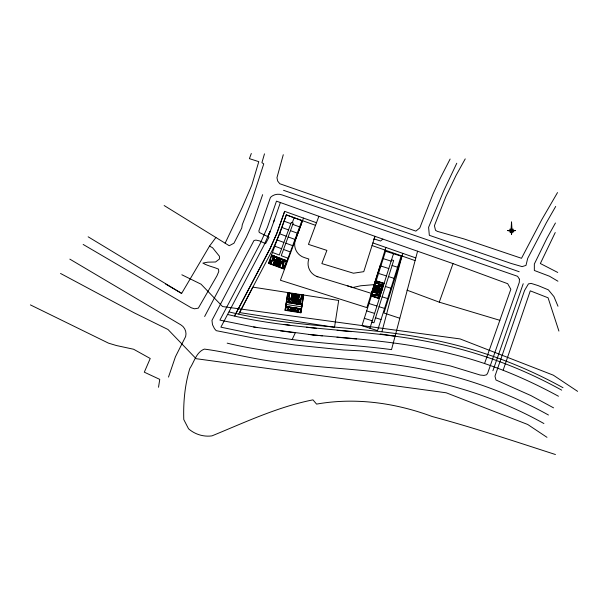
<?xml version="1.0" encoding="UTF-8"?>
<svg xmlns="http://www.w3.org/2000/svg" width="608" height="608" viewBox="0 0 608 608"><rect width="100%" height="100%" fill="white"/><g stroke="black" fill="none" stroke-linecap="round" stroke-linejoin="round"><path stroke-width="0.91" d="M512.415 231.078L515.386 230.599L512.415 230.113L512.134 230.599L513.038 232.043L511.548 231.2L510.066 229.132L511.541 229.991L512.985 229.14L512.149 230.592L511.548 230.599L510.94 230.592L510.066 229.132M511.062 229.71L511.541 222.034L512.027 229.71M291.711 299.66L291.072 299.349M295.017 300.694L294.34 300.322M285.068 310.338L286.292 302.45L302.13 304.904L300.907 312.793L285.068 310.338L287.804 292.554L286.338 301.963M289.583 300.838L289.758 300.474M297.137 311.319L295.724 311.228M300.907 312.793L303.643 295.009L302.184 304.426M285.844 306.402L286.452 302.472M286.087 306.44L285.54 309.989L287.584 310.308L288.139 306.759M286.748 302.032L288.215 292.615M286.14 306.455L285.98 307.808A1.239 1.239 0 0 0 287.333 306.766L288.108 306.964M287.607 296.78L287.789 295.8A0.912 0.912 0 0 1 288.511 296.833L289.264 297.038L289.849 293.284M288.519 296.924L289.051 293.725L288.063 293.573M287.941 302.7L287.979 302.579A1.239 1.239 0 0 0 287.006 301.18L286.816 302.396M288.283 302.062L288.876 298.254M289.066 297.008L289.188 297.031A1.239 1.239 0 0 1 290.221 298.414L290.214 298.475M289.712 292.851L289.127 296.848L288.549 296.765M288.99 298.323L290.229 298.414M288.808 302.282L289.408 298.391M298.65 308.461L298.11 311.942L287.994 310.369L288.534 306.888M289.218 302.343L289.758 298.862L299.866 300.436L299.28 304.395M288.724 307.496L288.336 309.761L291.095 310.186L291.544 307.716L288.625 307.26M289.408 302.024L292.372 302.48M289.583 301.826L289.902 299.546L292.661 299.98L292.334 302.465M290.274 301.91L289.644 301.591M292.045 299.767L290.632 299.463L292.144 299.562M289.043 310.27L290.502 310.285M289.408 307.625L288.716 307.739M289.431 307.481L289.56 306.941M290.16 303.088L289.195 302.617L299.82 300.914M291.247 298.672L292.03 293.626M292.076 295.868L292.41 293.687M292.007 298.794L292.349 296.613M292.456 295.929L292.79 293.748M288.998 310.186L290.449 310.209M290.928 307.154L290.89 307.701L291.559 307.884M291.566 303.308L293.573 303.301M292.395 298.855L292.752 296.537M292.813 296.126L293.178 293.801M292.775 298.916L293.132 296.59M293.2 296.18L293.558 293.862M293.155 298.969L293.52 296.651M293.58 296.24L293.938 293.922M292.091 308.013L291.703 310.285L294.462 310.711L294.91 308.241M292.045 307.884L294.88 308.4M292.896 302.83L293.216 300.557L295.974 300.983L295.648 303.476M293.542 299.03L293.9 296.712M293.96 296.301L294.325 293.983M293.922 299.09L294.28 296.772M294.348 296.362L294.705 294.044M293.846 310.946L292.304 310.551L293.892 310.84M293.869 300.481L295.48 300.603M292.889 307.458L292.798 307.998L291.962 307.944M293.565 303.058L293.527 303.612M293.588 302.913L292.957 302.594M294.302 299.151L294.66 296.833M294.728 296.423L295.085 294.097M294.682 299.212L295.047 296.886M295.108 296.476L295.465 294.158M295.07 299.265L295.427 296.947M295.488 296.537L295.853 294.219M295.45 299.326L295.807 297.008M295.876 296.598L296.233 294.28M294.226 308.37L294.72 308.674L294.416 310.65M294.325 307.716L294.249 308.226L294.956 308.233M295.017 303.286L294.926 303.833M295.04 303.141L295.602 303.004L295.906 301.028L293.246 300.595M295.83 299.387L296.195 297.069M296.256 296.658L296.613 294.34M296.21 299.448L296.575 297.13M296.636 296.719L297 294.394M294.796 309.366L294.599 309.822M295.891 302.366L295.929 302.039M296.598 299.508L296.955 297.183M297.016 296.772L297.38 294.454M295.458 308.537L295.07 310.802L297.829 311.235L298.292 308.925L297.654 308.195M296.263 303.354L296.582 301.074L299.341 301.507L299.014 303.992L296.119 303.384M296.978 299.562L297.335 297.244M297.403 296.833L297.76 294.515M297.358 299.622L297.722 297.304M297.783 296.894L298.14 294.576M297.236 311.326L295.815 311.038M296.142 308.666L295.45 308.78M296.164 308.522L296.248 307.975M296.955 303.438L296.324 303.118M296.886 304.137L294.933 303.514M297.403 300.8L298.885 301.089M297.563 301.074L298.475 301.036M297.745 299.683L298.08 297.502M298.186 296.818L298.528 294.637M297.662 301.127L298.422 300.99M298.125 299.744L298.46 297.555M298.505 299.805L299.288 294.751M298.642 301.241L297.434 300.876M297.593 308.894L298.087 309.191M298.292 304.35L298.384 303.81M298.406 303.658L298.969 303.529M297.798 311.19L298.148 308.955M298.954 303.772L299.296 301.53L296.613 301.12M299.47 299.911L299.478 299.85A1.239 1.239 0 0 1 300.884 298.878L301.644 298.961L302.1 295.746L303.088 295.898M298.171 309.89L298.034 310.202M299.113 302.959L299.288 302.556M299.068 308.454L298.52 312.003L300.565 312.322L301.112 308.773M299.676 304.524L300.291 300.565L300.838 300.656L300.253 304.403M300.686 300.139L299.478 299.85M300.945 298.908L301.469 295.093M300.816 300.162L288.868 298.308M301.735 294.713L301.082 298.703L301.629 298.794M300.869 310.118L300.808 310.11A1.239 1.239 0 0 1 299.835 308.704L299.82 308.575M301.644 298.961L301.652 298.87A0.912 0.912 0 0 1 302.647 298.102L302.518 299.098M301.667 304.836L303.232 294.948M301.971 304.882L301.363 308.811L285.684 306.379M158.521 387.258L159.76 379.377L144.309 372.187L150.222 358.492L133.616 349.25L116.364 345.519L108.498 343.148L30.4 304.897M511.062 231.481L511.548 234.452L512.027 231.481M295.055 300.489L294.318 300.39M382.022 331.345L401.956 256.052M417.574 251.218L391.529 349.63C357.025 344.987 322.096 343.832 287.599 338.884L253.544 333.982L220.879 327.165L263.925 245.336L270.879 229.74L273.494 222.437M283.275 154.713L276.952 177.711L277.704 181.1L279.786 183.738L415.864 231.108L419.794 227.932L433.116 193.754L440.428 177.946L450.11 159.045M264.488 153.847L261.904 162.67L263.758 163.879L251.97 200.26L242.318 224.55L241.764 227.985L233.943 243.23L229.224 245.723L164.145 205.534M168.492 377.082L175.438 356.752L185.638 336.574A10.45 10.45 0 0 0 180.819 324.832L69.829 259.137M380.6 264.229L374.148 284.635L360.711 285.775L352.868 287.478L316.912 276.518M313.105 334.962L254.744 327.18L219.906 320.112L260.201 243.519L267.406 227.354L276.473 201.142L374.969 236.33L363.774 271.662L353.453 273.22L321.852 263.583L326.891 250.39L308.454 244.378L318.888 216.266M385.905 247.471L366.875 307.618L280.417 280.258L303.476 218.09M371.632 295.769L371.936 294.812L374.498 295.655M376.223 281.268L375.919 282.226L378.488 283.032L378.305 283.731A1.239 1.239 0 0 0 379.058 285.266L379.491 284.042M374.338 292.501L376.489 285.479M373.251 296.248L373.266 296.21A0.912 0.912 0 0 1 374.399 295.655L374.718 294.941M374.399 292.524L376.618 285.517M374.665 292.608L376.945 285.623M374.794 292.646L377.013 285.638M374.399 295.655L374.513 295.047L371.579 294.12M378.769 282.15L377.819 281.831A0.912 0.912 0 0 0 378.412 282.978L378.161 283.518L375.227 282.583M376.23 294.196L375.911 295.526L376.23 294.196A1.239 1.239 0 0 0 374.733 295.024L374.665 295.131M379.05 285.266L379.521 284.118M376.238 295.632L376.405 295.108M379.772 284.567L379.939 284.042M380.22 295.769L376.732 294.774L379.818 285.015L383.177 286.079M377.287 293.877L377.819 292.509M379.909 286.102L379.407 287.493M377.576 293.664L377.819 292.896M377.887 292.661L377.454 293.998M378.404 290.784L378.822 289.21M378.602 290.419L378.632 289.606M379.635 287.174L379.666 286.353M379.802 295.594L377.431 294.736L378.275 292.076L380.707 292.737L379.757 295.731M381.246 290.062L381.733 289.484L380.828 292.349L378.457 291.49L379.301 288.83L381.482 289.552M382.842 285.973L381.854 289.104L379.483 288.238L380.327 285.578L382.508 286.307M380.198 289.112L380.684 289.218M381.186 285.851L381.71 285.973M381.474 285.106L381.642 284.582M379.673 292.516L379.263 292.25M379.407 295.298L379.818 294.728M380.213 292.744L380.266 293.322M380.433 292.045L380.844 291.483M381.239 289.499L381.292 290.077M381.459 288.8L381.87 288.23M382.272 286.254L382.318 286.824L382.759 286.239M379.544 295.435L379.757 294.705M380.22 293.307L380.41 292.714M380.578 292.19L380.79 291.46M381.604 288.944L381.816 288.215M379.635 295.541L380.54 292.684M380.669 292.296L381.573 289.438M382.599 286.186L381.854 289.096M379.726 295.496L380.182 294.842M380.638 292.782L380.631 293.436M380.76 292.25L381.026 291.536M381.474 290.13L381.619 289.522M381.786 289.005L382.06 288.291M382.645 286.277L382.683 286.946M379.833 296.187L379.802 296.978M383.169 285.638L383.595 284.977M379.278 298.186L378.13 297.715A1.239 1.239 0 0 1 379.666 296.97M380.395 294.857L379.962 296.233L376.208 295.04M381.421 291.612L380.616 293.482M381.839 290.297L382.447 288.367M382.865 287.052L383.298 285.684L379.544 284.498M383.473 284.939L383.549 284.909A1.239 1.239 0 0 1 382.66 283.412L383.975 283.784L375.698 281.109L371.108 295.602L379.415 298.171M369.915 328.221L393.482 253.734M402.815 253.376L383.944 313.021L399.722 318.227M373.935 239.537L374.969 236.33L453.013 263.598L507.695 283.708L510.834 289.271L484.576 363.493M503.181 370.128L530.282 290.844L548.074 297.798L558.912 331.079M262.641 194.659L253.247 221.814L246.536 236.869L204.638 316.51M273.448 222.543L280.387 202.494M284.635 211.348L277.301 232.294L270.142 248.36L234.597 315.917L269.944 248.93L276.359 234.574L284.658 211.356L316.487 222.741M273.478 222.475L274.588 219.252M492.906 370.743L523.214 283.716M407.018 290.168L439.257 302.161L453.013 263.598M302.518 220.681L295.503 239.582M251.317 153.474L249.409 158.642L258.788 161.66L251.78 185.25L242.235 207.343L225.135 243.2M271.951 255.223L268.979 263.104L283.776 268.569L286.695 260.665M269.808 261.022L270.165 260.186M271.457 256.492L271.852 255.322M271.039 260.406L270.978 260.482A0.912 0.912 0 0 1 269.853 261.037M273.076 255.641L273.053 255.694A1.239 1.239 0 0 1 271.518 256.515M273.395 255.755L274.033 256.211M273.516 256.021L272.202 259.586L283.617 263.796L284.932 260.232M270.704 263.743L271.898 260.809M272.316 259.684L273.539 260.118M270.856 263.804L272.392 259.654M272.718 259.776L274.109 256.021M284.194 259.7L282.849 263.074L273.25 259.532L274.474 256.226M274.064 258.073L274.337 257.701M274.352 256.553L277.43 257.686L276.458 260.019L273.836 259.046L274.672 256.903M274.641 256.766L277.43 257.686M275.66 259.973L274.269 259.601L275.584 260.042M275.181 257.116L274.603 257.138M275.234 256.979L275.424 256.462M272.931 264.564L274.466 260.422M273.296 264.7L273.965 262.884M274.155 262.367L274.824 260.551M273.661 264.83L274.33 263.021M274.52 262.504L275.188 260.688M276.61 257.488L276.8 256.971M274.018 264.966L274.74 263.021M274.831 262.762L275.553 260.824M274.383 265.103L275.105 263.158M275.196 262.899L275.91 260.954M276.427 259.943L277.119 258.066M274.748 265.232L275.462 263.294M275.561 263.036L276.275 261.09M275.112 265.369L275.827 263.424M275.926 263.165L276.64 261.22M277.864 258.081L277.035 260.232L279.65 261.197L280.577 258.856M275.47 265.506L276.192 263.56M276.283 263.302L277.005 261.356M278.867 261.258L277.468 260.779L278.791 261.037M278.373 258.301L277.795 258.316M278.426 258.157L278.624 257.64M275.834 265.635L276.549 263.69M276.648 263.431L277.362 261.493M276.199 265.772L276.914 263.826M277.012 263.568L277.727 261.622M292.288 222.733L294.12 217.763M276.564 265.901L277.278 263.963M277.37 263.705L278.092 261.759M278.601 260.931L277.788 260.862M276.921 266.038L277.643 264.092M277.734 263.834L278.456 261.888M279.756 258.81L280.303 259.244L279.619 261.121L277.081 260.209M279.809 258.666L279.954 258.134M277.286 266.175L278 264.229M278.099 263.971L278.814 262.025M277.651 266.304L278.365 264.366M278.464 264.1L279.178 262.162M278.008 266.441L278.73 264.495M278.821 264.237L279.543 262.291M278.373 266.57L279.095 264.632M279.186 264.374L279.9 262.428M281.056 259.259L280.227 261.41L282.849 262.375L283.776 260.042M278.738 266.707L279.452 264.761M279.551 264.503L280.265 262.565M282.135 262.481L280.653 261.957L282.097 262.42M281.572 259.479L280.995 259.494M279.102 266.844L279.771 265.027M279.961 264.51L280.63 262.694M279.46 266.973L280.128 265.164M280.326 264.64L280.995 262.831M279.824 267.11L281.352 262.96M283.001 259.844L283.191 259.327M282.051 267.93L283.123 264.951A1.239 1.239 0 0 1 282.302 263.416L282.325 263.363M283.609 260.201L282.826 262.329L280.273 261.387M283.822 260.049L280.942 259.168M283.1 263.606L284.46 259.912L283.115 259.418M281.899 267.877L283.503 263.75M285.198 260.11L284.415 260.042M283.024 264.83L283.731 265.088L282.766 267.604L283.974 268.052M285.494 260.292L285.494 260.292A1.239 1.239 0 0 0 286.132 261.911L286.642 260.65M284.901 265.521L284.529 266.456A0.912 0.912 0 0 1 283.989 265.286L284.035 265.202M295.222 240.426L301.074 224.565M268.105 236.018L270.051 231.633L267.832 236.634M275.264 259.966L274.588 259.684M292.19 339.431L295.306 332.85L280.349 330.866M456.775 163.24L443.901 190.418L428.602 227.308L429.332 235.311L511.176 263.462L522.105 266.616L525.988 265.407L527.691 258.37L546.387 222.695L555.697 206.439M555.233 232.545L540.345 263.515L557.749 272.46M238.746 313.964L272.627 249.569L279.87 233.312L286.33 214.89L315.552 225.34M291.414 297.586L291.969 296.552L291.627 298.733L291.414 297.586L298.672 298.71M299.121 295.845L298.566 296.879L298.908 294.69L299.121 295.845L291.863 294.72M465.234 158.878L456.053 175.4L445.801 196.749L435.214 223.607L434.439 225.743L435.503 230.295L437.35 231.359L464.026 238.921L521.504 258.294L541.781 219.655L557.513 192.569M555.438 222.999L547.002 238.138L534.341 264.009L534.341 270.476L549.495 276.23L557.931 281.208M165.627 284.058L181.64 293.406L209.532 246.096L215.908 237.5M376.732 294.774L382.979 286.018L379.886 295.769L379.818 285.015M290.654 299.334L292.182 299.653M295.465 300.686L293.96 300.519M512.985 229.14L510.082 232.074L510.94 230.599L510.652 231.07L507.68 230.592L510.652 230.105M382.85 239.088L380.585 241.019L374.125 238.921M378.822 289.279L378.457 290.685M511.556 231.184L510.112 232.036L511.556 230.584L513.038 232.043L512.149 230.592M379.795 286.034L379.346 287.531M287.994 310.369L298.612 308.666L297.608 308.507M507.68 230.592L515.379 230.592M273.25 259.532L283.997 259.966L274.398 256.424L282.849 263.074M337.007 337.25L356.6 338.99M337.121 330.326L351.363 331.649M313.014 334.955C359.913 339.203 407.185 342.198 452.899 354.335C489.873 363.31 525.099 378.085 558.456 396.234M309.084 334.491L322.445 335.852M306.485 327.226L316.244 328.328M292.934 301.576L292.972 301.857M283.982 324.414L289.864 325.242M380.144 333.944L395.04 336.148M288.146 293.026L303.172 295.351M291.688 295.807L298.954 296.94L291.673 295.944M291.604 296.354L298.862 297.479M291.597 296.423L298.855 297.548M291.582 296.491L298.847 297.616M288.83 298.513L289.378 298.596M300.253 300.808L300.8 300.892M289.932 299.592L292.615 300.01L292.288 302.001L291.726 302.138L292.349 302.184M292.516 300.907L292.433 301.431M299.98 302.564L300.527 302.647M296.377 302.1L296.362 302.495M301.895 303.491L301.834 303.483A1.239 1.239 0 0 0 300.481 304.524L299.706 304.319M289.53 301.75L290.282 301.849M289.271 302.001L299.379 303.567M292.836 302.799L295.655 303.232M299.022 303.757L296.088 303.544L299.334 304.053M298.3 304.03L299.311 304.19M287.979 302.579L288.777 302.624M286.148 304.441L301.667 306.85M285.654 306.546L301.5 309.001M289.514 307.253L288.504 307.093L298.11 311.942M290.875 307.466L292.881 307.777M294.242 307.99L296.24 308.294M299.037 308.659L299.782 308.78M288.481 307.23L298.596 308.803M288.595 307.42L289.438 307.435M296.172 308.476L295.328 308.469L298.247 308.925M288.678 307.572L289.4 307.686M291.437 308.005L290.852 307.914L291.361 308.15M292.045 308.096L292.767 308.21L292.083 308.264M294.219 308.431L294.804 308.522M295.412 308.621L296.126 308.727M297.586 308.955L298.171 309.046M288.557 308.34L288.481 308.834M291.802 308.948L291.848 309.358M295.169 309.472L295.214 309.875M291.331 308.955L291.24 309.297M253.642 326.952L257.602 327.59M229.186 311.965C295.716 328.244 364.937 325.782 431.84 339.576C477.759 348.749 522.052 365.005 563 387.706M227.567 314.45C294.432 330.927 364.017 328.472 431.277 342.274C476.946 351.401 520.98 367.574 561.708 390.146M227.172 343.148C292.342 358.758 360.058 356.562 425.57 369.869C468.608 378.45 510.097 393.71 548.454 415.006M439.257 302.161L499.852 320.317M391.552 259.821L393.665 260.482L373.943 322.802L371.838 322.134M383.215 258.628L391.142 261.136M392.076 265.506L397.586 267.246M380.874 266.03L388.793 268.538M378.533 273.433L386.452 275.933M388.565 276.602L394.075 278.35M375.425 280.584L384.112 283.336M384.051 283.533L375.493 280.828L370.781 295.716L379.339 298.422M383.336 285.114L379.711 283.966L376.04 295.572L379.666 296.712M375.174 282.743L378.305 283.731M385.434 286.49L390.952 288.23M374.513 284.848L378.989 286.269M374.391 285.22L376.367 285.844M376.762 285.973L378.868 286.634M374.277 285.585L376.253 286.216M376.648 286.338L378.754 287.006M382.014 288.276L382.554 288.397M374.163 285.958L376.268 286.626M376.527 286.71L378.64 287.371M374.042 286.322L376.147 286.991M376.413 287.075L378.518 287.744M379.529 288.215L381.687 288.899M373.928 286.695L376.033 287.364M376.299 287.447L378.404 288.108M373.814 287.06L375.919 287.728M376.177 287.812L378.29 288.481M373.692 287.432L375.797 288.101M376.063 288.184L378.168 288.846M381.429 290.122L381.953 290.29M375.949 288.549L378.054 289.218M373.578 287.797L375.554 288.428M373.464 288.169L375.569 288.838M375.828 288.922L377.94 289.583M373.342 288.534L375.448 289.203M375.714 289.286L377.819 289.955M373.228 288.906L375.334 289.575M375.6 289.659L377.705 290.32M380.988 291.528L381.528 291.65M373.107 289.271L375.22 289.94M375.478 290.024L377.583 290.692M372.993 289.644L375.098 290.312M375.364 290.396L377.469 291.057M378.503 291.468L380.661 292.152M372.879 290.008L374.984 290.677M375.25 290.761L377.355 291.43M372.757 290.381L374.87 291.05M375.128 291.133L377.234 291.794M378.298 292.121L380.456 292.798M372.643 290.746L374.748 291.414M375.014 291.498L377.12 292.167M372.529 291.118L374.634 291.787M374.9 291.87L377.006 292.532M372.408 291.483L374.52 292.152M374.779 292.235L376.884 292.904M372.294 291.855L376.77 293.269M377.477 294.713L379.635 295.397M347.502 285.844L371.374 293.39M382.158 296.841L387.676 298.581M371.625 293.96L374.733 295.024M370.591 295.868L379.278 298.619M369.01 303.514L376.937 306.022M379.042 306.683L384.56 308.431M366.67 310.908L374.596 313.416M375.531 317.786L381.049 319.527M364.321 318.311L372.256 320.819M555.454 454.526C514.52 441.286 473.7 427.652 432.121 416.51C395.496 402.861 355.285 397.237 316.586 404.107L312.96 399.859C277.727 406.858 245.001 422.324 211.956 435.875C203.581 437.053 194.902 434.363 188.548 428.8L183.783 419.558C183.228 402.268 184.809 384.993 189.848 368.395C194.302 361.859 196.209 352.154 204.364 349.098C231.086 352.617 257.404 360.483 284.468 362.71C324.178 368.456 364.466 368.972 404.031 375.736C452.968 383.602 500.62 399.266 543.909 423.533M475.213 256.287L283.533 190.312M415.766 257.898L372.871 242.911M415.036 260.574L372.035 245.541M475.266 256.302L519.194 271.746M284.02 221.152L290.837 223.668M292.775 224.382L299.592 226.898M281.709 227.415L288.526 229.93M290.464 230.645L297.282 233.16M279.399 233.677L286.216 236.193M288.154 236.915L294.971 239.43M277.088 239.94L283.906 242.455M285.844 243.177L292.661 245.693M274.77 246.21L281.588 248.718M283.533 249.44L290.35 251.955M272.46 252.472L279.277 254.988L291.316 222.368L293.254 223.09L281.223 255.702L288.04 258.218M271.51 255.064L287.082 260.809M274.086 256.082L275.424 256.584M276.724 257.062L278.624 257.762M279.916 258.24L281.816 258.94M283.951 260.095L281.002 259.016L281.55 259.532M274.58 256.948L275.158 257.176M277.256 257.936L276.541 257.686L277.111 258.066M277.795 258.081L278.35 258.354M279.733 258.864L280.47 259.069M283.647 260.292L282.933 260.042L283.503 260.422M277.461 258.947L277.347 259.38M280.577 260.125L280.539 260.558M272.901 257.693L273.418 257.883M273.881 259.031L276.435 259.973M280.98 262.04L281.74 262.322M272.285 259.358L272.802 259.555M283.168 263.408L283.685 263.606M282.302 263.416L283.594 263.849M271.981 260.756L271.305 260.505L270.378 263.036L269.169 262.588M271.837 260.794L271.951 260.847A1.239 1.239 0 0 0 273.516 260.178M271.244 260.657L271.768 260.855M283.123 265.042L283.67 265.248M273.79 262.23L280.683 264.776M273.744 262.36L280.66 264.845M273.653 262.626L280.516 265.232M273.6 262.755L280.493 265.293M181.853 274.786L201.05 284.194L222.566 306.554L460.134 338.937L553.326 375.182L577.6 391.347M289.758 298.862L299.364 303.704M60.526 273.456L134.224 312.854L167.998 329.506L196.08 358.69L446.204 392.791L527.706 424.483L546.98 437.319M553.561 407.854L530.799 395.527L495.976 380L494.973 376.162L524.56 290.457L528.451 283.875L531.202 283.419L538.171 285.616L548.348 289.834L553.949 296.613L557.977 306.234M209.532 246.096L212.58 247.76L219.427 256.257L219.427 259.031L215.544 261.987L207.776 262.17L202.874 263.097C207.776 266 213.575 266.912 218.561 269.169L218.751 271.571L216.988 275.728L198.314 308.157L194.522 308.803L191.284 307.785L83.152 244.446M88.145 236.808L181.64 293.406M511.541 222.034L511.548 234.452M295.526 239.529A13.809 13.809 0 0 0 304.175 257.511L308.811 259.023A13.809 13.809 0 0 0 317.824 276.792M519.43 279.201L519.3 282.363L487.814 372.788L486.628 374.764L483.991 375.425L480.176 375.03L450.406 365.948L408.439 357.246L394.083 354.874L362.604 350.93L343.771 350.01L294.964 345.002L272.308 341.711L216.22 330.661L214.472 328.662L212.496 324.71L211.972 320.37L253.992 240.494L255.968 240.099L259.525 240.89L265.582 243.656L269.002 237.211L259.259 232.469L258.864 230.888L270.469 197.372C273.448 194.446 278 193.45 281.93 194.872L517.59 276.306L519.43 279.201M292.798 302.86L295.693 303.476L292.752 302.86M338.686 300.443L334.514 327.317L239.689 312.603L252.86 287.128L338.686 300.443M385.563 251.226L361.98 325.713L377.53 330.638L401.098 256.143L385.563 251.226M286.33 214.89L268.447 263.355L284.027 269.101L301.91 220.636L286.33 214.89M277.81 257.83L280.562 259.023L277.803 257.838"/></g></svg>
